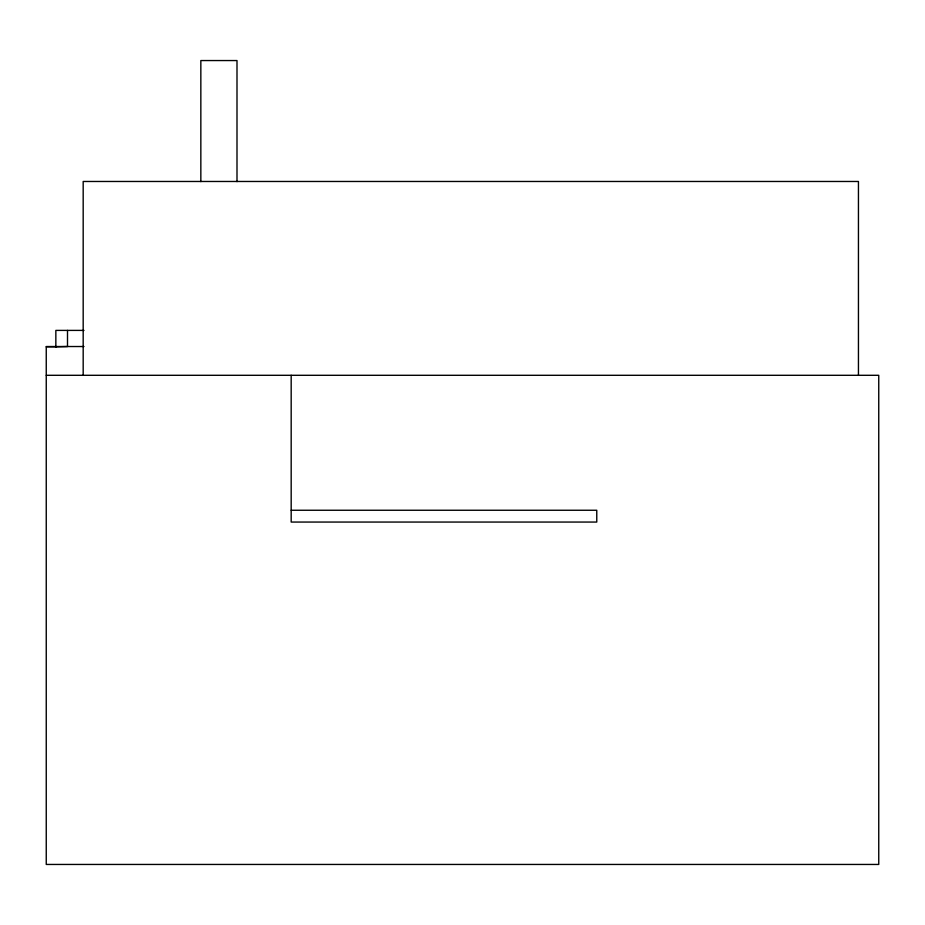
<?xml version="1.0" encoding="UTF-8"?>
<svg xmlns="http://www.w3.org/2000/svg" width="925" height="925" viewBox="0 0 925 925"><rect width="100%" height="100%" fill="white"/><g stroke="black" fill="none" stroke-linecap="round" stroke-linejoin="round"><path stroke-width="1.39" d="M46.25 346.84L56.275 346.806M83.978 330.398L55.847 330.398L55.847 346.84L67.502 346.528L67.502 330.398M83.978 346.528L46.25 346.528L46.25 864.447L878.75 864.447L878.75 375.296L46.25 375.296M291.178 510.253L596.764 510.253L596.764 522.058L291.178 522.058L291.178 375.296M858.446 375.296L858.446 181.473L83.181 181.473L83.181 375.296M236.997 181.612L236.997 60.553L200.841 60.553L200.841 181.612"/></g></svg>
